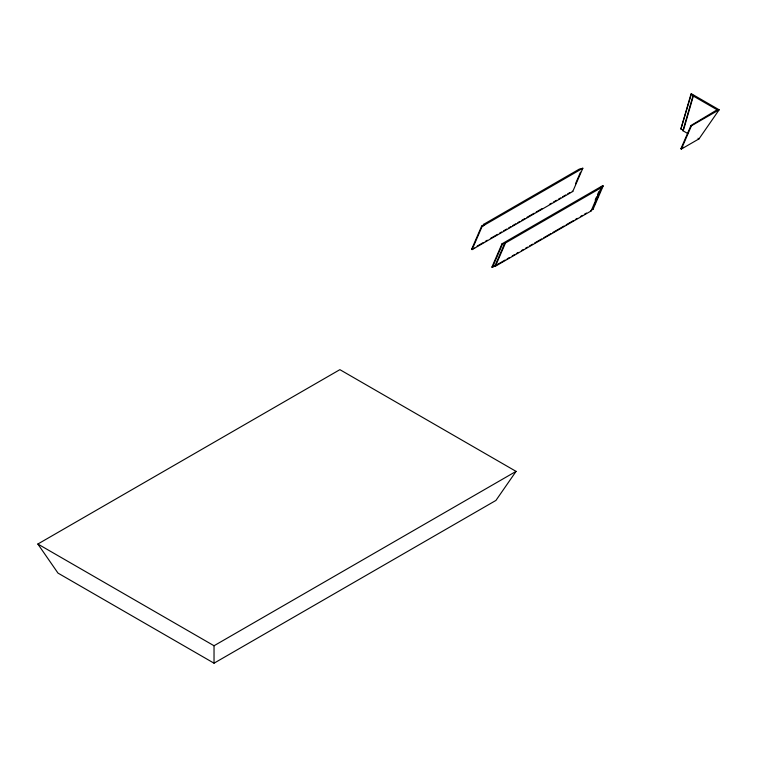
<?xml version="1.0" encoding="UTF-8"?>
<svg xmlns="http://www.w3.org/2000/svg" width="757" height="757" viewBox="0 0 757 757"><rect width="100%" height="100%" fill="white"/><g stroke="black" fill="none" stroke-linecap="round" stroke-linejoin="round"><path stroke-width="1.14" d="M682.909 130.724L683.41 130.431L680.893 128.974L690.961 94.105L691.463 93.811L719.15 109.793L699.014 138.862L681.395 149.034L680.893 148.741L690.961 125.492L717.134 109.793L692.977 95.846L682.909 130.724L687.943 133.629M691.463 93.811L680.893 128.974M683.732 129.305L693.478 95.552L690.961 94.105M482.758 226.438L483.676 224.327L579.323 169.104L582.843 168.234L572.775 191.483L472.094 249.611L471.592 249.318L481.66 226.069L484.177 224.611M472.094 249.611L482.162 226.362L582.843 168.234M505.108 260.039L492.419 267.372L491.918 267.079L501.986 243.83L602.657 185.702L603.159 185.995L593.091 209.244L590.574 210.701L591.085 210.985L601.153 187.736L600.642 187.443L603.159 185.995M492.419 267.372L502.487 244.123L505.506 242.959L601.153 187.736M505.004 242.666L494.936 265.915L495.438 266.209L591.085 210.985M495.438 266.209L505.506 242.959M575.471 183.8L580.505 172.17M595.153 200.132L596.525 196.962M597.443 194.842L598.815 191.672M594.425 204.721L595.797 201.551M596.705 199.441L598.087 196.271M598.995 194.161L600.367 190.991M601.285 188.871L602.657 185.702M681.395 149.034L691.463 125.776L719.15 109.793M516.066 471.374L495.93 500.434L214.032 663.189L57.986 573.096L37.85 544.028L339.884 369.653L516.066 471.374L214.032 645.749L37.85 544.028M692.977 95.846L693.478 95.552M471.592 249.318L474.611 248.154M477.165 246.101L483.269 242.581M485.303 241.407L487.338 240.224M490.394 238.464L497.51 234.358M499.544 233.175L501.579 232.002M503.613 230.828L506.67 229.068M508.704 227.895L510.738 226.721M512.773 225.539L515.829 223.779M517.864 222.605L519.898 221.432M521.933 220.259L524.989 218.489M527.023 217.316L534.139 213.209M536.174 212.036L542.286 208.506M549.402 204.399L551.437 203.217M553.471 202.043L556.527 200.283M558.562 199.11L560.596 197.937M562.631 196.754L565.687 194.994M567.722 193.82L569.756 192.647M680.893 148.741L683.41 147.284M491.918 267.079L494.964 265.319M507.143 258.866L509.177 257.692M512.234 255.932L514.268 254.759M516.302 253.576L518.337 252.403M521.384 250.643L523.428 249.469M525.462 248.296L527.497 247.123M529.531 245.94L532.578 244.18M534.612 243.006L541.738 238.89M543.772 237.717L550.897 233.61M552.932 232.437L564.126 225.974M566.16 224.791L573.276 220.684M575.311 219.511L577.354 218.338M580.401 216.568L582.436 215.395M584.47 214.222L586.505 213.048M690.961 125.492L691.463 125.776M698.011 138.276L699.014 138.862M572.273 191.19L572.775 191.483M592.589 208.951L593.091 209.244M483.676 224.327L484.679 224.905M481.66 226.069L482.162 226.362M501.986 243.83L502.487 244.123M214.032 645.749L214.032 663.189"/></g></svg>
